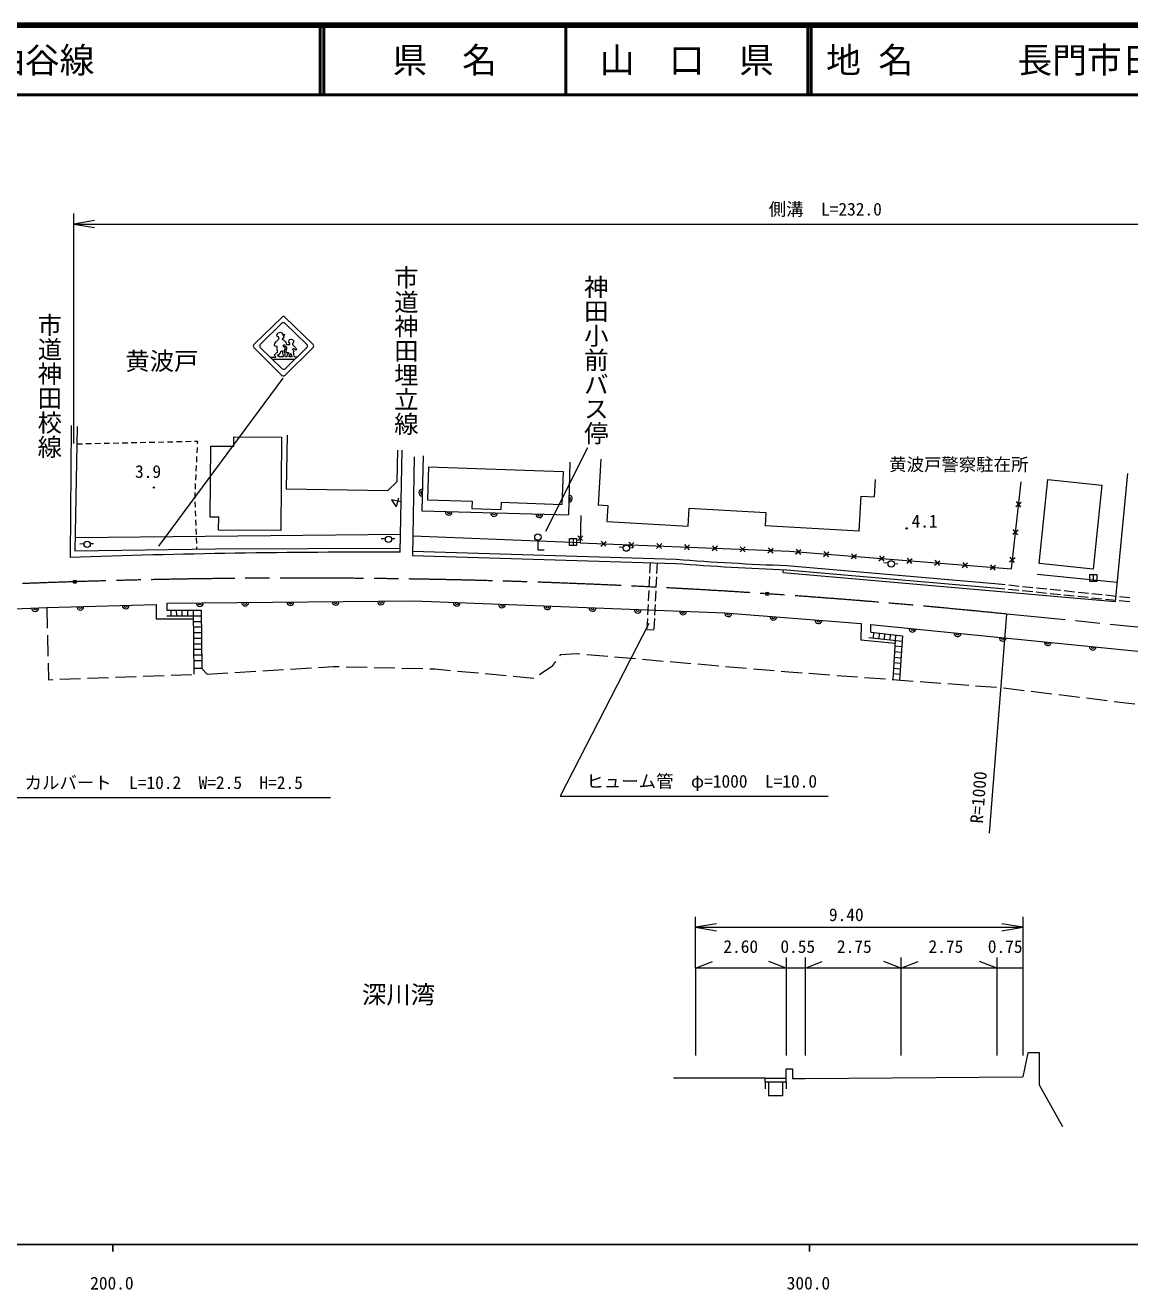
# Model space of a CAD drawing. Units: millimetres, scale not verified. Extents: x 40000 to 680000, y 20000 to 380000.
# Drawn here: x 255407 to 413972, y 198499 to 380000 of the extents above; entities that cross this region are included whole.
import ezdxf
from ezdxf.enums import TextEntityAlignment as Align

# ---------------------------------------------------------------- set-up
doc = ezdxf.new("R2010")
doc.units = ezdxf.units.MM
doc.header["$LTSCALE"] = 1000
doc.header["$PDMODE"] = 32
doc.header["$PDSIZE"] = 500
doc.linetypes.add('CHAIN', pattern=[18.5, 12, -1.5, 3.5, -1.5])
for name, color, linetype, lineweight in [('M-BGD', 7, 'Continuous', 13), ('M-BMK', 2, 'CHAIN', 13), ('M-TTL', 2, 'Continuous', 140), ('M-TTL-BAND', 7, 'Continuous', 25), ('M-TTL-LINE', 7, 'Continuous', 50), ('M-TTL-TXT', 7, 'Continuous', 13), ('M-WORK', 1, 'Continuous', 13)]:
    doc.layers.add(name, color=color, linetype=linetype, lineweight=lineweight)
doc.styles.add('@ＭＳ ゴシック', font='')
doc.styles.add('ＭＳ ゴシック', font='')
doc.styles.get('@ＭＳ ゴシック').set_extended_font_data('@MS Gothic')
doc.styles.get('ＭＳ ゴシック').set_extended_font_data('MS Gothic')

# ---------------------------------------------------------------- blocks, each defined once
blk = doc.blocks.new('open_arrow')
at = {"color": 0, "linetype": 'Continuous', "lineweight": -2}
blk.add_lwpolyline([(7.5, 1.25), (0, 0), (7.5, -1.25)], dxfattribs=at)

msp = doc.modelspace()

# ---------------------------------------------------------------- linework, layer by layer
at = {"layer": 'M-BGD'}
for centre in [(262522, 300124), (361929, 298388)]:
    msp.add_circle(centre, 250, dxfattribs=at)
for p in [(262522, 300124), (361929, 298388)]:
    msp.add_point(p, dxfattribs=at)
at = {"layer": 'M-BMK'}
msp.add_line((478338, 287277), (396309, 295478), dxfattribs=at)
msp.add_arc((294793, -699356), 1000000, 84.17354, 94.37936, dxfattribs=at)
at = {"layer": 'M-TTL'}
msp.add_line((680000, 380000), (40000, 380000), dxfattribs=at)
at = {"layer": 'M-TTL-BAND'}
for p, q in [((40000, 205000), (579000, 205000)), ((268000, 205000), (268000, 204000)), ((368000, 205000), (368000, 204000))]:
    msp.add_line(p, q, dxfattribs=at)
at = {"layer": 'M-TTL-LINE'}
for p, q in [((297750, 380000), (297750, 370000)), ((298250, 380000), (298250, 370000)), ((333000, 380000), (333000, 370000)), ((367750, 380000), (367750, 370000)), ((368250, 380000), (368250, 370000)), ((40000, 370000), (680000, 370000))]:
    msp.add_line(p, q, dxfattribs=at)
at = {"layer": 'M-WORK'}
for p, q in [((262368, 319962), (262368, 352975)), ((262368, 351475), (493452, 351475)), ((288233, 334167), (292266, 338116)), ((292685, 338117), (296737, 334189)), ((289149, 334170), (292244, 337223)), ((291665, 335751), (291734, 335853)), ((291734, 335853), (291883, 335922)), ((291883, 335922), (292031, 335933)), ((292031, 335933), (292226, 335853)), ((292226, 335853), (292306, 335773)), ((292663, 337226), (295842, 334168)), ((291190, 334164), (291229, 334317)), ((291206, 334033), (291190, 334164)), ((291290, 333941), (291206, 334033)), ((291229, 334317), (291359, 334548)), ((291359, 334548), (291452, 334633)), ((291452, 334633), (291652, 334794)), ((291540, 335499), (291665, 335751)), ((291574, 335305), (291540, 335499)), ((291745, 335293), (291574, 335305)), ((291652, 334794), (291721, 334894)), ((291721, 334894), (291775, 334940)), ((291848, 334996), (291745, 335293)), ((291775, 334940), (291848, 334996)), ((292306, 335773), (292386, 335636)), ((292317, 335031), (292306, 334916)), ((292306, 334916), (292466, 334825)), ((292386, 335053), (292317, 335031)), ((292386, 335636), (292603, 335648)), ((292477, 335088), (292386, 335053)), ((292591, 335476), (292431, 335499)), ((292431, 335499), (292511, 335236)), ((292452, 333952), (292467, 334100)), ((292466, 334825), (292717, 334608)), ((292467, 334100), (292544, 334161)), ((292511, 335236), (292477, 335088)), ((292544, 334161), (292626, 334074)), ((292603, 335648), (292591, 335476)), ((292626, 334074), (292738, 333937)), ((292717, 334608), (292809, 334459)), ((292809, 334459), (292877, 334288)), ((292877, 334288), (292923, 334208)), ((292923, 334208), (292969, 334185)), ((292969, 334185), (293266, 334173)), ((293220, 334551), (293300, 334756)), ((293277, 334448), (293220, 334551)), ((293266, 334173), (293403, 334185)), ((293392, 334345), (293277, 334448)), ((293300, 334756), (293369, 334916)), ((293369, 334916), (293620, 334962)), ((293403, 334185), (293392, 334345)), ((293620, 334962), (293792, 334893)), ((293815, 334379), (293769, 334242)), ((293769, 334242), (293769, 334162)), ((293769, 334162), (293975, 333979)), ((293792, 334893), (293918, 334733)), ((293860, 334425), (293815, 334379)), ((293929, 334539), (293860, 334425)), ((293918, 334733), (293929, 334539)), ((293975, 333979), (294180, 333739)), ((292264, 329750), (288232, 333739)), ((292311, 330702), (289152, 333740)), ((290568, 332379), (291368, 332379)), ((291152, 332649), (291267, 332787)), ((291321, 332479), (291152, 332649)), ((291267, 332787), (291436, 332933)), ((291444, 333902), (291290, 333941)), ((291368, 332379), (291321, 332479)), ((291436, 332933), (291529, 333018)), ((291575, 333894), (291444, 333902)), ((291529, 333018), (291644, 333125)), ((291559, 333495), (291567, 333687)), ((291575, 333356), (291559, 333495)), ((291567, 333687), (291590, 333825)), ((291590, 333825), (291575, 333894)), ((291629, 333241), (291575, 333356)), ((291644, 333125), (291629, 333241)), ((291674, 332705), (291834, 332764)), ((291680, 332557), (291674, 332705)), ((291864, 332392), (291680, 332557)), ((291834, 332764), (291946, 332882)), ((292408, 332386), (291864, 332392)), ((291946, 332882), (292047, 332995)), ((292047, 332995), (292118, 333190)), ((292118, 333190), (292224, 333273)), ((292224, 333273), (292319, 333249)), ((292319, 333249), (292349, 333089)), ((292349, 333089), (292402, 332675)), ((292402, 332675), (292420, 332528)), ((292449, 332403), (292408, 332386)), ((292420, 332528), (292449, 332403)), ((292539, 333850), (292452, 333952)), ((292702, 333738), (292539, 333850)), ((292641, 333294), (292722, 333468)), ((292641, 333152), (292641, 333294)), ((292682, 333034), (292641, 333152)), ((292671, 332591), (292717, 332713)), ((292758, 332407), (292671, 332591)), ((292712, 332871), (292682, 333034)), ((296740, 333761), (292686, 329750)), ((292738, 333621), (292702, 333738)), ((292717, 332713), (292712, 332871)), ((292722, 333468), (292738, 333621)), ((295843, 333737), (292729, 330704)), ((292738, 333937), (292819, 333875)), ((292952, 332423), (292758, 332407)), ((292819, 333875), (292901, 333753)), ((292855, 333412), (292835, 333192)), ((292835, 333192), (292840, 333090)), ((292840, 333090), (292875, 333024)), ((292906, 333570), (292855, 333412)), ((292875, 333024), (293008, 333014)), ((292901, 333753), (292906, 333570)), ((292967, 332448), (292952, 332423)), ((292977, 332565), (292967, 332448)), ((293064, 332734), (292977, 332565)), ((293008, 333014), (293120, 333014)), ((293161, 332881), (293064, 332734)), ((293120, 333014), (293186, 333009)), ((293186, 333009), (293161, 332881)), ((293277, 332548), (293344, 332636)), ((293303, 332408), (293277, 332548)), ((293727, 332389), (293303, 332408)), ((293344, 332636), (293403, 332732)), ((293403, 332732), (293465, 332891)), ((293465, 332891), (293561, 332784)), ((293561, 332784), (293547, 332662)), ((293547, 332662), (293609, 332548)), ((293609, 332548), (293727, 332389)), ((293860, 333533), (293769, 333465)), ((293769, 333465), (293918, 333328)), ((293940, 333579), (293860, 333533)), ((293952, 333156), (293883, 333065)), ((293883, 333065), (293895, 332905)), ((293895, 332905), (293895, 332722)), ((293895, 332722), (293986, 332539)), ((293918, 333328), (293975, 333225)), ((294043, 333511), (293940, 333579)), ((293975, 333225), (293952, 333156)), ((293986, 332539), (294078, 332470)), ((294100, 333442), (294043, 333511)), ((294078, 332470), (294112, 332413)), ((294260, 333351), (294100, 333442)), ((294112, 332413), (294484, 332413)), ((294180, 333739), (294306, 333568)), ((294398, 333442), (294260, 333351)), ((294306, 333568), (294398, 333442)), ((294097, 332036), (290924, 332036)), ((274601, 305234), (292422, 329347)), ((262017, 322554), (261859, 303625)), ((262860, 322405), (262543, 304549)), ((262816, 319921), (263616, 319938)), ((264116, 319950), (264916, 319968)), ((265416, 319979), (266215, 319997)), ((266715, 320008), (267515, 320026)), ((268015, 320037), (268815, 320055)), ((269315, 320067), (270114, 320085)), ((270614, 320096), (271414, 320114)), ((271914, 320125), (272714, 320143)), ((273214, 320154), (274013, 320172)), ((274513, 320183), (275313, 320201)), ((275813, 320213), (276613, 320231)), ((277113, 320242), (277912, 320260)), ((278412, 320271), (279212, 320289)), ((279712, 320300), (280109, 320309)), ((280109, 320309), (280089, 319906)), ((282001, 319550), (281921, 309445)), ((285330, 319524), (282001, 319550)), ((285330, 319524), (285342, 320930)), ((285342, 320930), (292200, 320875)), ((292200, 320875), (292094, 307458)), ((293003, 321176), (292866, 313469)), ((280003, 318108), (279965, 317309)), ((280065, 319407), (280027, 318608)), ((308848, 318992), (308767, 314463)), ((309242, 304364), (309506, 318987)), ((311261, 318055), (310989, 303898)), ((312547, 318178), (312335, 310288)), ((330122, 307378), (336168, 319400)), ((338055, 317739), (337675, 311112)), ((279941, 316810), (279903, 316011)), ((313305, 316638), (313138, 311904)), ((313305, 316638), (332619, 315958)), ((332619, 315958), (332453, 311224)), ((333585, 317312), (333381, 309722)), ((279816, 314213), (279778, 313414)), ((279879, 315511), (279840, 314712)), ((308767, 314463), (307468, 313209)), ((377435, 314786), (377294, 312316)), ((396979, 301973), (398386, 314487)), ((400949, 302727), (402218, 314794)), ((402218, 314794), (409989, 313977)), ((413641, 315674), (411884, 297281)), ((279754, 312914), (279740, 312611)), ((279740, 312611), (279756, 312115)), ((292866, 313469), (307468, 313209)), ((375126, 307364), (375417, 312423)), ((375417, 312423), (377294, 312316)), ((409989, 313977), (408721, 301910)), ((279772, 311615), (279798, 310816)), ((309373, 311596), (308001, 311877)), ((308001, 311877), (308669, 310875)), ((309003, 312097), (308669, 310875)), ((313138, 311904), (319550, 311678)), ((319550, 311678), (319514, 310654)), ((319514, 310654), (323690, 310507)), ((323726, 311531), (323690, 310507)), ((323726, 311531), (332453, 311224)), ((339078, 311031), (337675, 311112)), ((338948, 308773), (339078, 311031)), ((350571, 308106), (350720, 310702)), ((350720, 310702), (361746, 310069)), ((397629, 310918), (398410, 311542)), ((398331, 310839), (397708, 311621)), ((279814, 310316), (279840, 309516)), ((279856, 309017), (279883, 308217)), ((281921, 309445), (283181, 309435)), ((283166, 307529), (283181, 309435)), ((312335, 310288), (333381, 309722)), ((335149, 309645), (335078, 305708)), ((338948, 308773), (350571, 308106)), ((361746, 310069), (361635, 308139)), ((262578, 306490), (309289, 306977)), ((279899, 307717), (279925, 306918)), ((292094, 307458), (283166, 307529)), ((375126, 307364), (361635, 308139)), ((397182, 306943), (397964, 307567)), ((397885, 306864), (397261, 307646)), ((263848, 305549), (263227, 305533)), ((265224, 305585), (264738, 305572)), ((279941, 306418), (279967, 305618)), ((279983, 305119), (279993, 304822)), ((282727, 304865), (309244, 304964)), ((307106, 306278), (306485, 306278)), ((308482, 306278), (307996, 306278)), ((335078, 305708), (311042, 306668)), ((329000, 306079), (329000, 304706)), ((334059, 306339), (334059, 305339)), ((335450, 306715), (334730, 306021)), ((334743, 306728), (335418, 306028)), ((335078, 305708), (365133, 304504)), ((338049, 305235), (338783, 305914)), ((338077, 305942), (338755, 305207)), ((341271, 305038), (340651, 305079)), ((342045, 305075), (342780, 305754)), ((342074, 305782), (342752, 305047)), ((342644, 304949), (342159, 304981)), ((346042, 304915), (346777, 305593)), ((346070, 305622), (346749, 304887)), ((350039, 304755), (350774, 305433)), ((350067, 305462), (350745, 304727)), ((354036, 304595), (354771, 305273)), ((354064, 305301), (354742, 304567)), ((358033, 304435), (358767, 305113)), ((358061, 305141), (358739, 304407)), ((362029, 304275), (362764, 304953)), ((362058, 304981), (362736, 304246)), ((262543, 304549), (282727, 304865)), ((310989, 303898), (348814, 302747)), ((311000, 304498), (348845, 303346)), ((329000, 304706), (329894, 304706)), ((365133, 304504), (396979, 301973)), ((366010, 304080), (366771, 304729)), ((366066, 304785), (366715, 304024)), ((369998, 303763), (370758, 304412)), ((370054, 304468), (370702, 303707)), ((373985, 303446), (374746, 304095)), ((374041, 304151), (374690, 303390)), ((377972, 303129), (378733, 303778)), ((378028, 303834), (378677, 303073)), ((381960, 302812), (382721, 303461)), ((382016, 303517), (382665, 302756)), ((385947, 302495), (386708, 303144)), ((386003, 303200), (386652, 302439)), ((396735, 302968), (397517, 303592)), ((397438, 302889), (396814, 303671)), ((345117, 302859), (345046, 301361)), ((346117, 302829), (346046, 301330)), ((364236, 301455), (364236, 301868)), ((364236, 301455), (411884, 297281)), ((364708, 301850), (394571, 299271)), ((364742, 302449), (394611, 299870)), ((379292, 302799), (378673, 302860)), ((380661, 302664), (380177, 302711)), ((389935, 302179), (390696, 302827)), ((389991, 302883), (390640, 302123)), ((393922, 301862), (394683, 302511)), ((393978, 302567), (394627, 301806)), ((408721, 301910), (400949, 302727)), ((345023, 300861), (344951, 299363)), ((346022, 300831), (345951, 299333)), ((394611, 299870), (396103, 299716)), ((396601, 299665), (398093, 299511)), ((400705, 301209), (412152, 300086)), ((408737, 301140), (408737, 300140)), ((344928, 298864), (344856, 297365)), ((345927, 298833), (345856, 297335)), ((394571, 299271), (396063, 299117)), ((396561, 299066), (398053, 298912)), ((398550, 298861), (400042, 298707)), ((398590, 299460), (400082, 299306)), ((400540, 298656), (402032, 298502)), ((400579, 299254), (402072, 299101)), ((402529, 298451), (404021, 298297)), ((402569, 299049), (404061, 298895)), ((404519, 298245), (406011, 298092)), ((404558, 298844), (406050, 298690)), ((406508, 298040), (408000, 297886)), ((406548, 298639), (408040, 298485)), ((408497, 297835), (409990, 297681)), ((408537, 298434), (410029, 298280)), ((410527, 298229), (412019, 298075)), ((412516, 298024), (414008, 297870)), ((248995, 296033), (258488, 296441)), ((258488, 296441), (274199, 296837)), ((258488, 296441), (258558, 293442)), ((274199, 296837), (274199, 294815)), ((275728, 297048), (311213, 297364)), ((275728, 297048), (275728, 296063)), ((275728, 296063), (280672, 296063)), ((276290, 296063), (276300, 295229)), ((277090, 296063), (277100, 295229)), ((277890, 296063), (277900, 295229)), ((278690, 296063), (278700, 295229)), ((279491, 296063), (279599, 286839)), ((280672, 296063), (280770, 287671)), ((311213, 297364), (355846, 295655)), ((344833, 296866), (344762, 295368)), ((345832, 296836), (345761, 295337)), ((410487, 297630), (411979, 297476)), ((412476, 297425), (413968, 297271)), ((274199, 294815), (279505, 294815)), ((275728, 295229), (280682, 295229)), ((279510, 294429), (280691, 294429)), ((344938, 294135), (332214, 269353)), ((344738, 294868), (344667, 293370)), ((345737, 294838), (345666, 293339)), ((355846, 295655), (375434, 294130)), ((375434, 294130), (375388, 291787)), ((393836, 264050), (396309, 295478)), ((258582, 292442), (258653, 289443)), ((279519, 293629), (280700, 293629)), ((279528, 292829), (280710, 292829)), ((345659, 293195), (344661, 293243)), ((376814, 292865), (376814, 294002)), ((376814, 294002), (449981, 286691)), ((376814, 292865), (381327, 292368)), ((377184, 292824), (377137, 292067)), ((377980, 292736), (377933, 291979)), ((378776, 292649), (378729, 291892)), ((379572, 292561), (379525, 291804)), ((380368, 292474), (379975, 286085)), ((381327, 292368), (380935, 286013)), ((279538, 292029), (280719, 292029)), ((279547, 291229), (280729, 291229)), ((279557, 290429), (280738, 290429)), ((375388, 291787), (380296, 291303)), ((376515, 292135), (381280, 291611)), ((380272, 290917), (381231, 290811)), ((279566, 289629), (280747, 289629)), ((279575, 288829), (280757, 288829)), ((331144, 288084), (331568, 288676)), ((332151, 289488), (332304, 289701)), ((332304, 289701), (334518, 289807)), ((334518, 289807), (335037, 289762)), ((336034, 289677), (339023, 289422)), ((340019, 289337), (343008, 289082)), ((344005, 288997), (346994, 288742)), ((347990, 288657), (350979, 288402)), ((380174, 289318), (381132, 289213)), ((380223, 290118), (381181, 290012)), ((258676, 288443), (258732, 286063)), ((276339, 286717), (279337, 286829)), ((280770, 287671), (279589, 287671)), ((280770, 287671), (281517, 286851)), ((281517, 286851), (284511, 287035)), ((285509, 287096), (288503, 287279)), ((289502, 287340), (292496, 287524)), ((293494, 287585), (296488, 287769)), ((297487, 287830), (299631, 287961)), ((299631, 287961), (300482, 287941)), ((301482, 287917), (304481, 287844)), ((305481, 287820), (308480, 287748)), ((309480, 287724), (312479, 287652)), ((313479, 287628), (314218, 287610)), ((314218, 287610), (316469, 287402)), ((317464, 287310), (320452, 287033)), ((321447, 286941), (324435, 286665)), ((329257, 286818), (331144, 288084)), ((351976, 288317), (354965, 288062)), ((355961, 287977), (358950, 287721)), ((359947, 287636), (362936, 287381)), ((363932, 287296), (364994, 287206)), ((364994, 287206), (366923, 287061)), ((367920, 286987), (370912, 286763)), ((380984, 286814), (380026, 286920)), ((380075, 287719), (381034, 287614)), ((380125, 288519), (381083, 288413)), ((258732, 286063), (259351, 286086)), ((260351, 286123), (263348, 286235)), ((264348, 286272), (267346, 286383)), ((268345, 286420), (271343, 286532)), ((272342, 286569), (275340, 286680)), ((325430, 286573), (328418, 286297)), ((371909, 286688), (374901, 286465)), ((375898, 286390), (378890, 286166)), ((379887, 286092), (382878, 285868)), ((383876, 285793), (386867, 285570)), ((387865, 285495), (390856, 285271)), ((391853, 285197), (394845, 284973)), ((395841, 284882), (398819, 284520)), ((399811, 284400), (402790, 284038)), ((403782, 283918), (406760, 283556)), ((407753, 283436), (410731, 283074)), ((411724, 282953), (414702, 282592)), ((253000, 269157), (299218, 269157)), ((332214, 269353), (370669, 269353)), ((351627, 244670), (351627, 252021)), ((351627, 250521), (398627, 250521)), ((398627, 252021), (398627, 232130)), ((351627, 244670), (354081, 245627)), ((364627, 244670), (362173, 245627)), ((364627, 246170), (364627, 232130)), ((367377, 246170), (367377, 232130)), ((367377, 244670), (369831, 245627)), ((381127, 244670), (378673, 245627)), ((381127, 246170), (381127, 232130)), ((381127, 244670), (383581, 245627)), ((394877, 244670), (392423, 245627)), ((394877, 246170), (394877, 232130)), ((398627, 244670), (351627, 244670)), ((351627, 244670), (351627, 232130)), ((399356, 232490), (398627, 229063)), ((401008, 232490), (399356, 232490)), ((401008, 227876), (401008, 232490)), ((361627, 228846), (348462, 228846)), ((361627, 228346), (361627, 228846)), ((361627, 228846), (364627, 228846)), ((364627, 228846), (364627, 230196)), ((364627, 230196), (365550, 230196)), ((364627, 228346), (364627, 228846)), ((365550, 230196), (365550, 228816)), ((365550, 228816), (367377, 228816)), ((367377, 228816), (398627, 229063)), ((361627, 228346), (364627, 228346)), ((361627, 228346), (361627, 227346)), ((362127, 228346), (362127, 226346)), ((364127, 228346), (364127, 226346)), ((364627, 228346), (364627, 227346)), ((404348, 221900), (401008, 227876)), ((364127, 226346), (362127, 226346))]:
    msp.add_line(p, q, dxfattribs=at)
for points in [[(333559, 305339), (333559, 306339), (334559, 306339), (334559, 305339)], [(408237, 300140), (408237, 301140), (409237, 301140), (409237, 300140)]]:
    msp.add_lwpolyline(points, close=True, dxfattribs=at)
for centre, radius in [((273863, 313644), 100), ((329000, 306529), 450), ((381935, 307773), 100), ((264295, 305493), 450), ((307551, 306210), 450), ((341710, 304942), 450), ((379728, 302688), 450)]:
    msp.add_circle(centre, radius, dxfattribs=at)
for centre, radius, start, end in [((292476, 337901), 300, 45.89914, 134.39767), ((292455, 337010), 300, 46.11742, 134.61691), ((288443, 333952), 300, 134.39767, 225.30395), ((289360, 333956), 300, 134.61691, 226.12461), ((295634, 333952), 300, 314.24247, 46.11742), ((296529, 333974), 300, 314.69757, 45.89914), ((292519, 330919), 300, 226.12461, 314.24247), ((292475, 329963), 300, 225.30395, 314.69757), ((312406, 312911), 500, 88.45964, 268.45964), ((312406, 312911), 250, 88.45964, 268.45964), ((333443, 312045), 500, 268.45964, 88.45964), ((333443, 312045), 250, 268.45964, 88.45964), ((316211, 310184), 500, 178.45964, 358.45964), ((316211, 310184), 250, 178.45964, 358.45964), ((322708, 310009), 500, 178.45964, 358.45964), ((322708, 310009), 250, 178.45964, 358.45964), ((329206, 309835), 500, 178.45964, 358.45964), ((329206, 309835), 250, 178.45964, 358.45964), ((305722, -990815), 1295183, 89.84426, 91.94077), ((380874, 729777), 427632, 265.70459, 267.83804), ((380874, 729777), 428232, 265.70638, 267.83568), ((256817, 296369), 500, 182.46161, 2.46161), ((256817, 296369), 250, 182.46161, 2.46161), ((263314, 296563), 500, 181.44389, 1.44389), ((263314, 296563), 250, 181.44389, 1.44389), ((269812, 296726), 500, 181.44389, 1.44389), ((269812, 296726), 250, 181.44389, 1.44389), ((280471, 297090), 500, 180.5108, 0.5108), ((280471, 297090), 250, 180.5108, 0.5108), ((286971, 297148), 500, 180.5108, 0.5108), ((286971, 297148), 250, 180.5108, 0.5108), ((293470, 297206), 500, 180.5108, 0.5108), ((293470, 297206), 250, 180.5108, 0.5108), ((299970, 297264), 500, 180.5108, 0.5108), ((299970, 297264), 250, 180.5108, 0.5108), ((306470, 297322), 500, 180.5108, 0.5108), ((306470, 297322), 250, 180.5108, 0.5108), ((317365, 297129), 500, 177.80693, 357.80693), ((317365, 297129), 250, 177.80693, 357.80693), ((323860, 296880), 500, 177.80693, 357.80693), ((323860, 296880), 250, 177.80693, 357.80693), ((330355, 296631), 500, 177.80693, 357.80693), ((330355, 296631), 250, 177.80693, 357.80693), ((336851, 296382), 500, 177.80693, 357.80693), ((336851, 296382), 250, 177.80693, 357.80693), ((343346, 296134), 500, 177.80693, 357.80693), ((343346, 296134), 250, 177.80693, 357.80693), ((349841, 295885), 500, 177.80693, 357.80693), ((349841, 295885), 250, 177.80693, 357.80693), ((356335, 295617), 500, 175.59131, 355.54921), ((356335, 295617), 250, 175.54921, 355.54921), ((362816, 295112), 500, 175.54921, 355.54921), ((362816, 295112), 250, 175.54921, 355.54921), ((369296, 294608), 500, 175.54921, 355.54921), ((369296, 294608), 250, 175.54921, 355.54921), ((382795, 293404), 500, 174.29426, 354.29426), ((382795, 293404), 250, 174.29426, 354.29426), ((389263, 292758), 500, 174.29426, 354.29426), ((389263, 292758), 250, 174.29426, 354.29426), ((395731, 292112), 500, 174.29426, 354.29426), ((395731, 292112), 250, 174.29426, 354.29426), ((402199, 291466), 500, 174.29426, 354.29426), ((402199, 291466), 250, 174.29426, 354.29426), ((408666, 290819), 500, 174.29426, 354.29426), ((408666, 290819), 250, 174.29426, 354.29426)]:
    msp.add_arc(centre, radius, start, end, dxfattribs=at)

# ---------------------------------------------------------------- block references
at = {"layer": 'M-WORK', "xscale": 400, "yscale": 400}
for p in [(262368, 351475), (351627, 250521)]:
    msp.add_blockref('open_arrow', p, dxfattribs=at)
at = {"layer": 'M-WORK', "xscale": 400, "yscale": 400, "rotation": 180}
msp.add_blockref('open_arrow', (398627, 250521), dxfattribs=at)

# ---------------------------------------------------------------- texts
at = {"layer": 'M-TTL-BAND', "style": 'ＭＳ ゴシック'}
for s, p in [('200.0', (267844, 199445)), ('300.0', (367844, 199445))]:
    msp.add_text(s, height=1833, dxfattribs=at).set_placement(p, align=Align.MIDDLE_CENTER)
at = {"layer": 'M-TTL-TXT', "style": 'ＭＳ ゴシック'}
for s, p in [('路 線 名      主要地方道長門油谷線', (180380, 375000)), ('地 名      長門市日置上', (370380, 375000))]:
    msp.add_text(s, height=3666, dxfattribs=at).set_placement(p, align=Align.MIDDLE_LEFT)
for s, p in [('県\u3000名', (315625, 375000)), ('山\u3000口\u3000県', (350375, 375000))]:
    msp.add_text(s, height=3666, dxfattribs=at).set_placement(p, align=Align.MIDDLE_CENTER)
at = {"layer": 'M-WORK', "style": 'ＭＳ ゴシック'}
for s, p in [('側溝\u3000L=232.0', (370266, 352139)), ('カルバート\u3000L=10.2\u3000W=2.5\u3000H=2.5', (275285, 269821)), ('ヒューム管\u3000φ=1000\u3000L=10.0', (352528, 270017)), ('9.40', (373278, 250861)), ('2.60', (358123, 246295)), ('2.75', (374433, 246295)), ('2.75', (387580, 246295)), ('0.55', (366313, 246295)), ('0.75', (396091, 246295))]:
    msp.add_text(s, height=1833, dxfattribs=at).set_placement(p, align=Align.BOTTOM_CENTER)
at = {"layer": 'M-WORK', "style": '@ＭＳ ゴシック'}
for s, p in [('市道神田埋立線', (308027, 321052)), ('神田小前バス停', (335289, 319716)), ('市道神田校線', (256832, 317747))]:
    msp.add_text(s, height=2566, rotation=270, dxfattribs=at).set_placement(p, align=Align.BOTTOM_RIGHT)
at = {"layer": 'M-WORK', "style": 'ＭＳ ゴシック'}
for s, height, p in [('黄波戸', 2566, (269768, 329749)), ('黄波戸警察駐在所', 1833, (379439, 315494)), ('3.9', 1833, (271167, 314478)), ('4.1', 1833, (382658, 307360)), ('深川湾', 2566, (303741, 238807))]:
    msp.add_text(s, height=height, dxfattribs=at).set_placement(p, align=Align.BOTTOM_LEFT)
msp.add_text('R=1000', height=1833, rotation=85.501, dxfattribs=at).set_placement((393429, 265337), align=Align.BOTTOM_LEFT)

doc.saveas('drawing.dxf')
